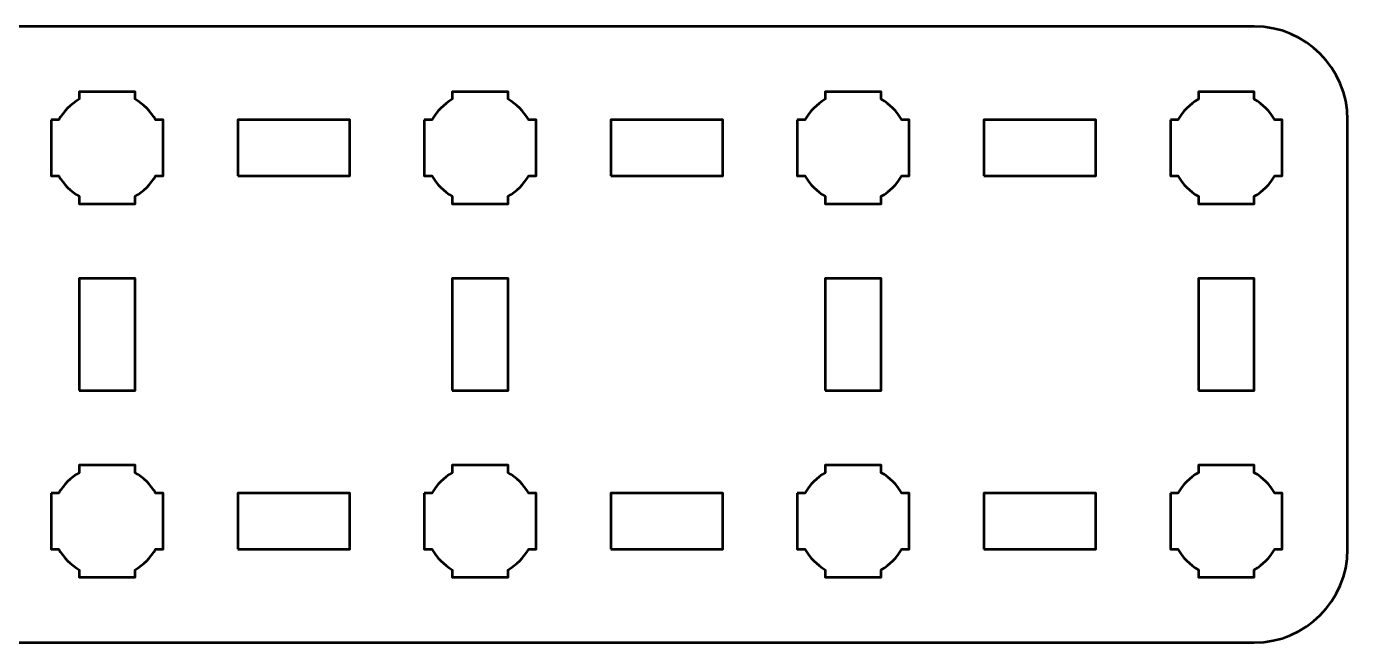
# Model space of a CAD drawing. Header units: centimetres. Extents: x -17.1 to -3.9, y -16.5 to -13.2.
# Drawn here: x -10.93 to -3.85, y -16.5 to -13.2 of the extents above; entities that cross this region are included whole.
import ezdxf

# ---------------------------------------------------------------- set-up
doc = ezdxf.new("R2010")
doc.units = ezdxf.units.CM
doc.header["$MEASUREMENT"] = 0
doc.layers.add('Layer 1', color=7, linetype='Continuous')

msp = doc.modelspace()

# ---------------------------------------------------------------- linework, layer by layer
at = {"layer": 'Layer 1', "lineweight": 53}
for points in [[(-9.8, -14), (-9.2, -14), (-9.2, -13.7), (-9.8, -13.7), (-9.8, -14)], [(-7.8, -14), (-7.2, -14), (-7.2, -13.7), (-7.8, -13.7), (-7.8, -14)], [(-5.8, -14), (-5.2, -14), (-5.2, -13.7), (-5.8, -13.7), (-5.8, -14)], [(-10.65, -15.15), (-10.35, -15.15), (-10.35, -14.55), (-10.65, -14.55), (-10.65, -15.15)], [(-8.65, -15.15), (-8.35, -15.15), (-8.35, -14.55), (-8.65, -14.55), (-8.65, -15.15)], [(-6.65, -15.15), (-6.35, -15.15), (-6.35, -14.55), (-6.65, -14.55), (-6.65, -15.15)], [(-4.65, -15.15), (-4.35, -15.15), (-4.35, -14.55), (-4.65, -14.55), (-4.65, -15.15)], [(-9.8, -16), (-9.2, -16), (-9.2, -15.7), (-9.8, -15.7), (-9.8, -16)], [(-7.8, -16), (-7.2, -16), (-7.2, -15.7), (-7.8, -15.7), (-7.8, -16)], [(-5.8, -16), (-5.2, -16), (-5.2, -15.7), (-5.8, -15.7), (-5.8, -16)]]:
    msp.add_lwpolyline(points, close=True, dxfattribs=at)
for points, knots in [([(-17.15, -16), (-17.15, -16), (-17.15, -13.7), (-17.15, -13.7), (-17.15, -13.7), (-17.15, -13.42391), (-16.92609, -13.2), (-16.65, -13.2), (-16.65, -13.2), (-16.65, -13.2), (-4.35, -13.2), (-4.35, -13.2), (-4.35, -13.2), (-4.07391, -13.2), (-3.85, -13.42391), (-3.85, -13.7), (-3.85, -13.7), (-3.85, -13.7), (-3.85, -16), (-3.85, -16), (-3.85, -16), (-3.85, -16.27609), (-4.07391, -16.5), (-4.35, -16.5), (-4.35, -16.5), (-4.35, -16.5), (-16.65, -16.5), (-16.65, -16.5), (-16.65, -16.5), (-16.92609, -16.5), (-17.15, -16.27609), (-17.15, -16)], [0, 0, 0, 0, 0.125, 0.125, 0.125, 0.125, 0.25, 0.25, 0.25, 0.25, 0.375, 0.375, 0.375, 0.375, 0.5, 0.5, 0.5, 0.5, 0.625, 0.625, 0.625, 0.625, 0.75, 0.75, 0.75, 0.75, 0.875, 0.875, 0.875, 0.875, 1, 1, 1, 1]), ([(-10.8, -13.7), (-10.8, -13.7), (-10.75985, -13.7), (-10.75985, -13.7), (-10.75985, -13.7), (-10.7335, -13.65447), (-10.69553, -13.6165), (-10.65, -13.59015), (-10.65, -13.59015), (-10.65, -13.59015), (-10.65, -13.55), (-10.65, -13.55), (-10.65, -13.55), (-10.65, -13.55), (-10.5, -13.55), (-10.5, -13.55), (-10.5, -13.55), (-10.5, -13.55), (-10.35, -13.55), (-10.35, -13.55), (-10.35, -13.55), (-10.35, -13.55), (-10.35, -13.59015), (-10.35, -13.59015), (-10.35, -13.59015), (-10.30447, -13.6165), (-10.2665, -13.65447), (-10.24015, -13.7), (-10.24015, -13.7), (-10.24015, -13.7), (-10.2, -13.7), (-10.2, -13.7), (-10.2, -13.7), (-10.2, -13.7), (-10.2, -13.85), (-10.2, -13.85), (-10.2, -13.85), (-10.2, -13.85), (-10.2, -14), (-10.2, -14), (-10.2, -14), (-10.2, -14), (-10.24015, -14), (-10.24015, -14), (-10.24015, -14), (-10.2665, -14.04553), (-10.30447, -14.0835), (-10.35, -14.10985), (-10.35, -14.10985), (-10.35, -14.10985), (-10.35, -14.15), (-10.35, -14.15), (-10.35, -14.15), (-10.35, -14.15), (-10.5, -14.15), (-10.5, -14.15), (-10.5, -14.15), (-10.5, -14.15), (-10.65, -14.15), (-10.65, -14.15), (-10.65, -14.15), (-10.65, -14.15), (-10.65, -14.10985), (-10.65, -14.10985), (-10.65, -14.10985), (-10.69553, -14.0835), (-10.7335, -14.04553), (-10.75985, -14), (-10.75985, -14), (-10.75985, -14), (-10.8, -14), (-10.8, -14), (-10.8, -14), (-10.8, -14), (-10.8, -13.85), (-10.8, -13.85), (-10.8, -13.85), (-10.8, -13.85), (-10.8, -13.7), (-10.8, -13.7)], [0, 0, 0, 0, 0.05, 0.05, 0.05, 0.05, 0.1, 0.1, 0.1, 0.1, 0.15, 0.15, 0.15, 0.15, 0.2, 0.2, 0.2, 0.2, 0.25, 0.25, 0.25, 0.25, 0.3, 0.3, 0.3, 0.3, 0.35, 0.35, 0.35, 0.35, 0.4, 0.4, 0.4, 0.4, 0.45, 0.45, 0.45, 0.45, 0.5, 0.5, 0.5, 0.5, 0.55, 0.55, 0.55, 0.55, 0.6, 0.6, 0.6, 0.6, 0.65, 0.65, 0.65, 0.65, 0.7, 0.7, 0.7, 0.7, 0.75, 0.75, 0.75, 0.75, 0.8, 0.8, 0.8, 0.8, 0.85, 0.85, 0.85, 0.85, 0.9, 0.9, 0.9, 0.9, 0.95, 0.95, 0.95, 0.95, 1, 1, 1, 1]), ([(-8.8, -13.7), (-8.8, -13.7), (-8.75985, -13.7), (-8.75985, -13.7), (-8.75985, -13.7), (-8.7335, -13.65447), (-8.69553, -13.6165), (-8.65, -13.59015), (-8.65, -13.59015), (-8.65, -13.59015), (-8.65, -13.55), (-8.65, -13.55), (-8.65, -13.55), (-8.65, -13.55), (-8.5, -13.55), (-8.5, -13.55), (-8.5, -13.55), (-8.5, -13.55), (-8.35, -13.55), (-8.35, -13.55), (-8.35, -13.55), (-8.35, -13.55), (-8.35, -13.59015), (-8.35, -13.59015), (-8.35, -13.59015), (-8.30447, -13.6165), (-8.2665, -13.65447), (-8.24015, -13.7), (-8.24015, -13.7), (-8.24015, -13.7), (-8.2, -13.7), (-8.2, -13.7), (-8.2, -13.7), (-8.2, -13.7), (-8.2, -13.85), (-8.2, -13.85), (-8.2, -13.85), (-8.2, -13.85), (-8.2, -14), (-8.2, -14), (-8.2, -14), (-8.2, -14), (-8.24015, -14), (-8.24015, -14), (-8.24015, -14), (-8.2665, -14.04553), (-8.30447, -14.0835), (-8.35, -14.10985), (-8.35, -14.10985), (-8.35, -14.10985), (-8.35, -14.15), (-8.35, -14.15), (-8.35, -14.15), (-8.35, -14.15), (-8.5, -14.15), (-8.5, -14.15), (-8.5, -14.15), (-8.5, -14.15), (-8.65, -14.15), (-8.65, -14.15), (-8.65, -14.15), (-8.65, -14.15), (-8.65, -14.10985), (-8.65, -14.10985), (-8.65, -14.10985), (-8.69553, -14.0835), (-8.7335, -14.04553), (-8.75985, -14), (-8.75985, -14), (-8.75985, -14), (-8.8, -14), (-8.8, -14), (-8.8, -14), (-8.8, -14), (-8.8, -13.85), (-8.8, -13.85), (-8.8, -13.85), (-8.8, -13.85), (-8.8, -13.7), (-8.8, -13.7)], [0, 0, 0, 0, 0.05, 0.05, 0.05, 0.05, 0.1, 0.1, 0.1, 0.1, 0.15, 0.15, 0.15, 0.15, 0.2, 0.2, 0.2, 0.2, 0.25, 0.25, 0.25, 0.25, 0.3, 0.3, 0.3, 0.3, 0.35, 0.35, 0.35, 0.35, 0.4, 0.4, 0.4, 0.4, 0.45, 0.45, 0.45, 0.45, 0.5, 0.5, 0.5, 0.5, 0.55, 0.55, 0.55, 0.55, 0.6, 0.6, 0.6, 0.6, 0.65, 0.65, 0.65, 0.65, 0.7, 0.7, 0.7, 0.7, 0.75, 0.75, 0.75, 0.75, 0.8, 0.8, 0.8, 0.8, 0.85, 0.85, 0.85, 0.85, 0.9, 0.9, 0.9, 0.9, 0.95, 0.95, 0.95, 0.95, 1, 1, 1, 1]), ([(-6.8, -13.7), (-6.8, -13.7), (-6.75985, -13.7), (-6.75985, -13.7), (-6.75985, -13.7), (-6.7335, -13.65447), (-6.69553, -13.6165), (-6.65, -13.59015), (-6.65, -13.59015), (-6.65, -13.59015), (-6.65, -13.55), (-6.65, -13.55), (-6.65, -13.55), (-6.65, -13.55), (-6.5, -13.55), (-6.5, -13.55), (-6.5, -13.55), (-6.5, -13.55), (-6.35, -13.55), (-6.35, -13.55), (-6.35, -13.55), (-6.35, -13.55), (-6.35, -13.59015), (-6.35, -13.59015), (-6.35, -13.59015), (-6.30447, -13.6165), (-6.2665, -13.65447), (-6.24015, -13.7), (-6.24015, -13.7), (-6.24015, -13.7), (-6.2, -13.7), (-6.2, -13.7), (-6.2, -13.7), (-6.2, -13.7), (-6.2, -13.85), (-6.2, -13.85), (-6.2, -13.85), (-6.2, -13.85), (-6.2, -14), (-6.2, -14), (-6.2, -14), (-6.2, -14), (-6.24015, -14), (-6.24015, -14), (-6.24015, -14), (-6.2665, -14.04553), (-6.30447, -14.0835), (-6.35, -14.10985), (-6.35, -14.10985), (-6.35, -14.10985), (-6.35, -14.15), (-6.35, -14.15), (-6.35, -14.15), (-6.35, -14.15), (-6.5, -14.15), (-6.5, -14.15), (-6.5, -14.15), (-6.5, -14.15), (-6.65, -14.15), (-6.65, -14.15), (-6.65, -14.15), (-6.65, -14.15), (-6.65, -14.10985), (-6.65, -14.10985), (-6.65, -14.10985), (-6.69553, -14.0835), (-6.7335, -14.04553), (-6.75985, -14), (-6.75985, -14), (-6.75985, -14), (-6.8, -14), (-6.8, -14), (-6.8, -14), (-6.8, -14), (-6.8, -13.85), (-6.8, -13.85), (-6.8, -13.85), (-6.8, -13.85), (-6.8, -13.7), (-6.8, -13.7)], [0, 0, 0, 0, 0.05, 0.05, 0.05, 0.05, 0.1, 0.1, 0.1, 0.1, 0.15, 0.15, 0.15, 0.15, 0.2, 0.2, 0.2, 0.2, 0.25, 0.25, 0.25, 0.25, 0.3, 0.3, 0.3, 0.3, 0.35, 0.35, 0.35, 0.35, 0.4, 0.4, 0.4, 0.4, 0.45, 0.45, 0.45, 0.45, 0.5, 0.5, 0.5, 0.5, 0.55, 0.55, 0.55, 0.55, 0.6, 0.6, 0.6, 0.6, 0.65, 0.65, 0.65, 0.65, 0.7, 0.7, 0.7, 0.7, 0.75, 0.75, 0.75, 0.75, 0.8, 0.8, 0.8, 0.8, 0.85, 0.85, 0.85, 0.85, 0.9, 0.9, 0.9, 0.9, 0.95, 0.95, 0.95, 0.95, 1, 1, 1, 1]), ([(-4.8, -13.7), (-4.8, -13.7), (-4.75985, -13.7), (-4.75985, -13.7), (-4.75985, -13.7), (-4.7335, -13.65447), (-4.69553, -13.6165), (-4.65, -13.59015), (-4.65, -13.59015), (-4.65, -13.59015), (-4.65, -13.55), (-4.65, -13.55), (-4.65, -13.55), (-4.65, -13.55), (-4.5, -13.55), (-4.5, -13.55), (-4.5, -13.55), (-4.5, -13.55), (-4.35, -13.55), (-4.35, -13.55), (-4.35, -13.55), (-4.35, -13.55), (-4.35, -13.59015), (-4.35, -13.59015), (-4.35, -13.59015), (-4.30447, -13.6165), (-4.2665, -13.65447), (-4.24015, -13.7), (-4.24015, -13.7), (-4.24015, -13.7), (-4.2, -13.7), (-4.2, -13.7), (-4.2, -13.7), (-4.2, -13.7), (-4.2, -13.85), (-4.2, -13.85), (-4.2, -13.85), (-4.2, -13.85), (-4.2, -14), (-4.2, -14), (-4.2, -14), (-4.2, -14), (-4.24015, -14), (-4.24015, -14), (-4.24015, -14), (-4.2665, -14.04553), (-4.30447, -14.0835), (-4.35, -14.10985), (-4.35, -14.10985), (-4.35, -14.10985), (-4.35, -14.15), (-4.35, -14.15), (-4.35, -14.15), (-4.35, -14.15), (-4.5, -14.15), (-4.5, -14.15), (-4.5, -14.15), (-4.5, -14.15), (-4.65, -14.15), (-4.65, -14.15), (-4.65, -14.15), (-4.65, -14.15), (-4.65, -14.10985), (-4.65, -14.10985), (-4.65, -14.10985), (-4.69553, -14.0835), (-4.7335, -14.04553), (-4.75985, -14), (-4.75985, -14), (-4.75985, -14), (-4.8, -14), (-4.8, -14), (-4.8, -14), (-4.8, -14), (-4.8, -13.85), (-4.8, -13.85), (-4.8, -13.85), (-4.8, -13.85), (-4.8, -13.7), (-4.8, -13.7)], [0, 0, 0, 0, 0.05, 0.05, 0.05, 0.05, 0.1, 0.1, 0.1, 0.1, 0.15, 0.15, 0.15, 0.15, 0.2, 0.2, 0.2, 0.2, 0.25, 0.25, 0.25, 0.25, 0.3, 0.3, 0.3, 0.3, 0.35, 0.35, 0.35, 0.35, 0.4, 0.4, 0.4, 0.4, 0.45, 0.45, 0.45, 0.45, 0.5, 0.5, 0.5, 0.5, 0.55, 0.55, 0.55, 0.55, 0.6, 0.6, 0.6, 0.6, 0.65, 0.65, 0.65, 0.65, 0.7, 0.7, 0.7, 0.7, 0.75, 0.75, 0.75, 0.75, 0.8, 0.8, 0.8, 0.8, 0.85, 0.85, 0.85, 0.85, 0.9, 0.9, 0.9, 0.9, 0.95, 0.95, 0.95, 0.95, 1, 1, 1, 1]), ([(-10.8, -15.7), (-10.8, -15.7), (-10.75985, -15.7), (-10.75985, -15.7), (-10.75985, -15.7), (-10.7335, -15.65447), (-10.69553, -15.6165), (-10.65, -15.59015), (-10.65, -15.59015), (-10.65, -15.59015), (-10.65, -15.55), (-10.65, -15.55), (-10.65, -15.55), (-10.65, -15.55), (-10.5, -15.55), (-10.5, -15.55), (-10.5, -15.55), (-10.5, -15.55), (-10.35, -15.55), (-10.35, -15.55), (-10.35, -15.55), (-10.35, -15.55), (-10.35, -15.59015), (-10.35, -15.59015), (-10.35, -15.59015), (-10.30447, -15.6165), (-10.2665, -15.65447), (-10.24015, -15.7), (-10.24015, -15.7), (-10.24015, -15.7), (-10.2, -15.7), (-10.2, -15.7), (-10.2, -15.7), (-10.2, -15.7), (-10.2, -15.85), (-10.2, -15.85), (-10.2, -15.85), (-10.2, -15.85), (-10.2, -16), (-10.2, -16), (-10.2, -16), (-10.2, -16), (-10.24015, -16), (-10.24015, -16), (-10.24015, -16), (-10.2665, -16.04553), (-10.30447, -16.0835), (-10.35, -16.10985), (-10.35, -16.10985), (-10.35, -16.10985), (-10.35, -16.15), (-10.35, -16.15), (-10.35, -16.15), (-10.35, -16.15), (-10.5, -16.15), (-10.5, -16.15), (-10.5, -16.15), (-10.5, -16.15), (-10.65, -16.15), (-10.65, -16.15), (-10.65, -16.15), (-10.65, -16.15), (-10.65, -16.10985), (-10.65, -16.10985), (-10.65, -16.10985), (-10.69553, -16.0835), (-10.7335, -16.04553), (-10.75985, -16), (-10.75985, -16), (-10.75985, -16), (-10.8, -16), (-10.8, -16), (-10.8, -16), (-10.8, -16), (-10.8, -15.85), (-10.8, -15.85), (-10.8, -15.85), (-10.8, -15.85), (-10.8, -15.7), (-10.8, -15.7)], [0, 0, 0, 0, 0.05, 0.05, 0.05, 0.05, 0.1, 0.1, 0.1, 0.1, 0.15, 0.15, 0.15, 0.15, 0.2, 0.2, 0.2, 0.2, 0.25, 0.25, 0.25, 0.25, 0.3, 0.3, 0.3, 0.3, 0.35, 0.35, 0.35, 0.35, 0.4, 0.4, 0.4, 0.4, 0.45, 0.45, 0.45, 0.45, 0.5, 0.5, 0.5, 0.5, 0.55, 0.55, 0.55, 0.55, 0.6, 0.6, 0.6, 0.6, 0.65, 0.65, 0.65, 0.65, 0.7, 0.7, 0.7, 0.7, 0.75, 0.75, 0.75, 0.75, 0.8, 0.8, 0.8, 0.8, 0.85, 0.85, 0.85, 0.85, 0.9, 0.9, 0.9, 0.9, 0.95, 0.95, 0.95, 0.95, 1, 1, 1, 1]), ([(-8.8, -15.7), (-8.8, -15.7), (-8.75985, -15.7), (-8.75985, -15.7), (-8.75985, -15.7), (-8.7335, -15.65447), (-8.69553, -15.6165), (-8.65, -15.59015), (-8.65, -15.59015), (-8.65, -15.59015), (-8.65, -15.55), (-8.65, -15.55), (-8.65, -15.55), (-8.65, -15.55), (-8.5, -15.55), (-8.5, -15.55), (-8.5, -15.55), (-8.5, -15.55), (-8.35, -15.55), (-8.35, -15.55), (-8.35, -15.55), (-8.35, -15.55), (-8.35, -15.59015), (-8.35, -15.59015), (-8.35, -15.59015), (-8.30447, -15.6165), (-8.2665, -15.65447), (-8.24015, -15.7), (-8.24015, -15.7), (-8.24015, -15.7), (-8.2, -15.7), (-8.2, -15.7), (-8.2, -15.7), (-8.2, -15.7), (-8.2, -15.85), (-8.2, -15.85), (-8.2, -15.85), (-8.2, -15.85), (-8.2, -16), (-8.2, -16), (-8.2, -16), (-8.2, -16), (-8.24015, -16), (-8.24015, -16), (-8.24015, -16), (-8.2665, -16.04553), (-8.30447, -16.0835), (-8.35, -16.10985), (-8.35, -16.10985), (-8.35, -16.10985), (-8.35, -16.15), (-8.35, -16.15), (-8.35, -16.15), (-8.35, -16.15), (-8.5, -16.15), (-8.5, -16.15), (-8.5, -16.15), (-8.5, -16.15), (-8.65, -16.15), (-8.65, -16.15), (-8.65, -16.15), (-8.65, -16.15), (-8.65, -16.10985), (-8.65, -16.10985), (-8.65, -16.10985), (-8.69553, -16.0835), (-8.7335, -16.04553), (-8.75985, -16), (-8.75985, -16), (-8.75985, -16), (-8.8, -16), (-8.8, -16), (-8.8, -16), (-8.8, -16), (-8.8, -15.85), (-8.8, -15.85), (-8.8, -15.85), (-8.8, -15.85), (-8.8, -15.7), (-8.8, -15.7)], [0, 0, 0, 0, 0.05, 0.05, 0.05, 0.05, 0.1, 0.1, 0.1, 0.1, 0.15, 0.15, 0.15, 0.15, 0.2, 0.2, 0.2, 0.2, 0.25, 0.25, 0.25, 0.25, 0.3, 0.3, 0.3, 0.3, 0.35, 0.35, 0.35, 0.35, 0.4, 0.4, 0.4, 0.4, 0.45, 0.45, 0.45, 0.45, 0.5, 0.5, 0.5, 0.5, 0.55, 0.55, 0.55, 0.55, 0.6, 0.6, 0.6, 0.6, 0.65, 0.65, 0.65, 0.65, 0.7, 0.7, 0.7, 0.7, 0.75, 0.75, 0.75, 0.75, 0.8, 0.8, 0.8, 0.8, 0.85, 0.85, 0.85, 0.85, 0.9, 0.9, 0.9, 0.9, 0.95, 0.95, 0.95, 0.95, 1, 1, 1, 1]), ([(-6.8, -15.7), (-6.8, -15.7), (-6.75985, -15.7), (-6.75985, -15.7), (-6.75985, -15.7), (-6.7335, -15.65447), (-6.69553, -15.6165), (-6.65, -15.59015), (-6.65, -15.59015), (-6.65, -15.59015), (-6.65, -15.55), (-6.65, -15.55), (-6.65, -15.55), (-6.65, -15.55), (-6.5, -15.55), (-6.5, -15.55), (-6.5, -15.55), (-6.5, -15.55), (-6.35, -15.55), (-6.35, -15.55), (-6.35, -15.55), (-6.35, -15.55), (-6.35, -15.59015), (-6.35, -15.59015), (-6.35, -15.59015), (-6.30447, -15.6165), (-6.2665, -15.65447), (-6.24015, -15.7), (-6.24015, -15.7), (-6.24015, -15.7), (-6.2, -15.7), (-6.2, -15.7), (-6.2, -15.7), (-6.2, -15.7), (-6.2, -15.85), (-6.2, -15.85), (-6.2, -15.85), (-6.2, -15.85), (-6.2, -16), (-6.2, -16), (-6.2, -16), (-6.2, -16), (-6.24015, -16), (-6.24015, -16), (-6.24015, -16), (-6.2665, -16.04553), (-6.30447, -16.0835), (-6.35, -16.10985), (-6.35, -16.10985), (-6.35, -16.10985), (-6.35, -16.15), (-6.35, -16.15), (-6.35, -16.15), (-6.35, -16.15), (-6.5, -16.15), (-6.5, -16.15), (-6.5, -16.15), (-6.5, -16.15), (-6.65, -16.15), (-6.65, -16.15), (-6.65, -16.15), (-6.65, -16.15), (-6.65, -16.10985), (-6.65, -16.10985), (-6.65, -16.10985), (-6.69553, -16.0835), (-6.7335, -16.04553), (-6.75985, -16), (-6.75985, -16), (-6.75985, -16), (-6.8, -16), (-6.8, -16), (-6.8, -16), (-6.8, -16), (-6.8, -15.85), (-6.8, -15.85), (-6.8, -15.85), (-6.8, -15.85), (-6.8, -15.7), (-6.8, -15.7)], [0, 0, 0, 0, 0.05, 0.05, 0.05, 0.05, 0.1, 0.1, 0.1, 0.1, 0.15, 0.15, 0.15, 0.15, 0.2, 0.2, 0.2, 0.2, 0.25, 0.25, 0.25, 0.25, 0.3, 0.3, 0.3, 0.3, 0.35, 0.35, 0.35, 0.35, 0.4, 0.4, 0.4, 0.4, 0.45, 0.45, 0.45, 0.45, 0.5, 0.5, 0.5, 0.5, 0.55, 0.55, 0.55, 0.55, 0.6, 0.6, 0.6, 0.6, 0.65, 0.65, 0.65, 0.65, 0.7, 0.7, 0.7, 0.7, 0.75, 0.75, 0.75, 0.75, 0.8, 0.8, 0.8, 0.8, 0.85, 0.85, 0.85, 0.85, 0.9, 0.9, 0.9, 0.9, 0.95, 0.95, 0.95, 0.95, 1, 1, 1, 1]), ([(-4.8, -15.7), (-4.8, -15.7), (-4.75985, -15.7), (-4.75985, -15.7), (-4.75985, -15.7), (-4.7335, -15.65447), (-4.69553, -15.6165), (-4.65, -15.59015), (-4.65, -15.59015), (-4.65, -15.59015), (-4.65, -15.55), (-4.65, -15.55), (-4.65, -15.55), (-4.65, -15.55), (-4.5, -15.55), (-4.5, -15.55), (-4.5, -15.55), (-4.5, -15.55), (-4.35, -15.55), (-4.35, -15.55), (-4.35, -15.55), (-4.35, -15.55), (-4.35, -15.59015), (-4.35, -15.59015), (-4.35, -15.59015), (-4.30447, -15.6165), (-4.2665, -15.65447), (-4.24015, -15.7), (-4.24015, -15.7), (-4.24015, -15.7), (-4.2, -15.7), (-4.2, -15.7), (-4.2, -15.7), (-4.2, -15.7), (-4.2, -15.85), (-4.2, -15.85), (-4.2, -15.85), (-4.2, -15.85), (-4.2, -16), (-4.2, -16), (-4.2, -16), (-4.2, -16), (-4.24015, -16), (-4.24015, -16), (-4.24015, -16), (-4.2665, -16.04553), (-4.30447, -16.0835), (-4.35, -16.10985), (-4.35, -16.10985), (-4.35, -16.10985), (-4.35, -16.15), (-4.35, -16.15), (-4.35, -16.15), (-4.35, -16.15), (-4.5, -16.15), (-4.5, -16.15), (-4.5, -16.15), (-4.5, -16.15), (-4.65, -16.15), (-4.65, -16.15), (-4.65, -16.15), (-4.65, -16.15), (-4.65, -16.10985), (-4.65, -16.10985), (-4.65, -16.10985), (-4.69553, -16.0835), (-4.7335, -16.04553), (-4.75985, -16), (-4.75985, -16), (-4.75985, -16), (-4.8, -16), (-4.8, -16), (-4.8, -16), (-4.8, -16), (-4.8, -15.85), (-4.8, -15.85), (-4.8, -15.85), (-4.8, -15.85), (-4.8, -15.7), (-4.8, -15.7)], [0, 0, 0, 0, 0.05, 0.05, 0.05, 0.05, 0.1, 0.1, 0.1, 0.1, 0.15, 0.15, 0.15, 0.15, 0.2, 0.2, 0.2, 0.2, 0.25, 0.25, 0.25, 0.25, 0.3, 0.3, 0.3, 0.3, 0.35, 0.35, 0.35, 0.35, 0.4, 0.4, 0.4, 0.4, 0.45, 0.45, 0.45, 0.45, 0.5, 0.5, 0.5, 0.5, 0.55, 0.55, 0.55, 0.55, 0.6, 0.6, 0.6, 0.6, 0.65, 0.65, 0.65, 0.65, 0.7, 0.7, 0.7, 0.7, 0.75, 0.75, 0.75, 0.75, 0.8, 0.8, 0.8, 0.8, 0.85, 0.85, 0.85, 0.85, 0.9, 0.9, 0.9, 0.9, 0.95, 0.95, 0.95, 0.95, 1, 1, 1, 1])]:
    msp.add_open_spline(points, degree=3, knots=knots, dxfattribs=at)

doc.saveas('drawing.dxf')
